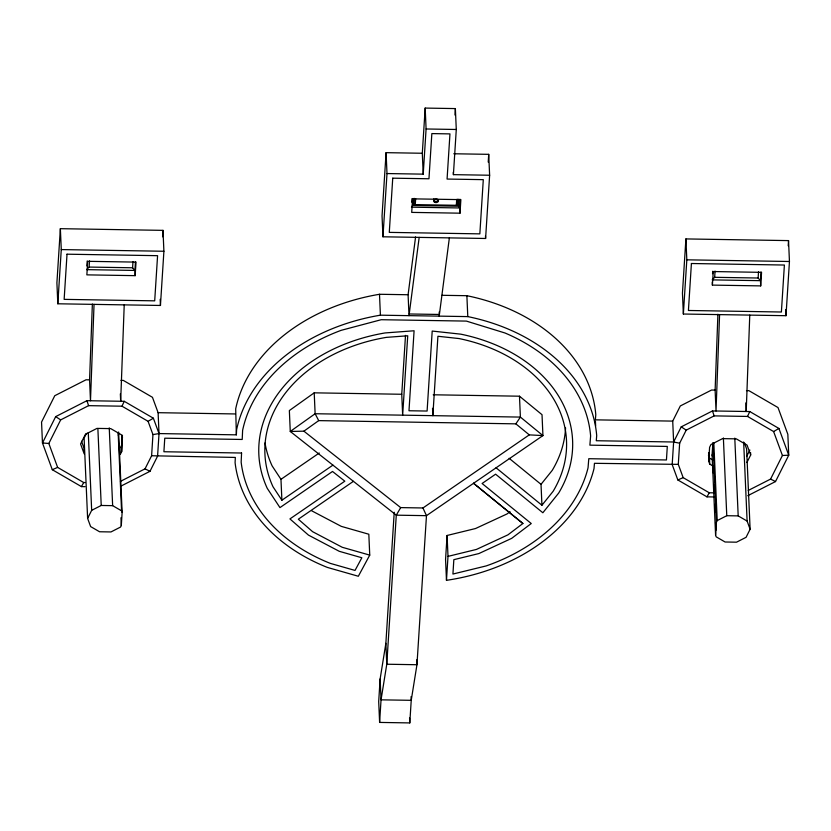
<?xml version="1.0" encoding="UTF-8"?>
<svg xmlns="http://www.w3.org/2000/svg" width="831" height="831" viewBox="0 0 831 831"><rect width="100%" height="100%" fill="white"/><g stroke="black" fill="none" stroke-linecap="round" stroke-linejoin="round"><path stroke-width="1.25" d="M94.038 304.375L90.486 400.76L89.571 379.86L92.366 304.042M124.224 304.873L120.672 401.248L120.35 393.873M719.584 314.617L716.021 410.992L715.117 390.103L717.911 314.274M749.77 315.105L746.207 411.49L745.833 402.89M120.443 481.367L145.041 468.84L151.606 455.752L152.956 434.592L159.022 433.574L236.368 434.842L235.692 408.852A181.397 135.443 -2.5 0 1 379.497 294.278L408.094 294.745L409.008 315.645L419.177 237.386M236.368 434.842L236.606 429.741A181.397 135.443 -2.5 0 1 380.411 315.178L467.791 316.601A181.397 135.443 -2.5 0 1 596.7 435.589L596.284 440.731L673.629 441.999L679.644 443.214L686.209 430.126L714.151 415.884L747.536 416.435L773.619 431.559L782.418 455.492L770.586 479.082L748.222 490.467M60.362 228.681L56.903 282.883L57.817 303.782L160.445 305.465L163.904 251.253L162.99 230.364L60.362 228.681L61.276 249.58L57.817 303.782M86.86 265.941L87.182 261.017M135.152 275.653L136.024 262.108L87.722 261.318L86.86 274.864L135.152 275.653L134.923 270.428L86.632 269.639L89.125 267.073L89.519 260.861M118.397 435.61L118.553 433.211M135.474 261.807L134.923 270.428L132.596 267.779L132.991 261.568M121.388 445.655L119.996 448.428L120.256 454.464L121.648 451.68L122.032 435.465M121.648 451.68L122.437 435.267M86.424 433.429L84.108 438.03L87.619 518.409L90.631 526.584L99.554 531.757L110.97 531.944L120.526 527.072L121.305 525.535L122.136 512.395L118.625 432.016M162.585 236.814L162.99 230.364M120.942 380.369L123.32 380.411L152.457 397.311L158.108 412.685L159.022 433.574L157.578 456.167L149.985 471.312L121.066 486.052M386.083 152.665L386.997 173.554L423.218 174.146L422.304 153.257L386.083 152.665L382.042 215.894L382.956 236.793L485.595 238.476L489.625 175.237L488.711 154.337L453.788 153.766M382.956 236.793L386.997 173.554M394.226 512.26L385.864 643.329L380.131 678.937L378.697 701.52L379.611 722.419L409.787 722.918L411.231 700.325L416.954 664.727L426.469 515.667L422.958 507.97L400.687 507.606L303.897 431.175L290.268 431.455L289.354 410.556L314.211 392.834L401.747 394.268L402.661 415.168L407.73 335.776L386.332 337.376A150.941 112.694 -2.5 0 0 273.025 486.789L281.886 500.22L332.919 465.131M411.802 202.245L412.031 198.547M379.611 722.419L381.045 699.837L386.779 664.229L396.283 515.168L400.687 507.606M460.01 213.183L460.873 199.637L412.571 198.848L411.709 212.393L460.01 213.183L459.782 207.968L411.48 207.168L412.716 205.486L413.163 198.443M401.747 394.268L405.507 335.371M408.094 294.745L415.583 236.918M457.839 199.108L457.445 205.309L413.973 204.603L414.378 198.391M415.645 198.713L415.282 204.519L413.973 204.603M422.304 153.257L425.181 108.082L455.367 108.581L456.281 129.48L453.404 174.645L489.625 175.237M423.218 174.146L426.095 128.982L425.181 108.082M439.194 316.133L449.363 237.884M454.962 115.031L455.367 108.581M456.697 199.388L456.333 205.195L457.445 205.309M460.332 199.336L459.782 207.968L458.598 206.233L459.044 199.191M510.026 511.678L507.035 513.942L475.509 528.537L447.088 535.476L445.561 559.44L446.476 580.329A181.397 135.443 -2.5 0 0 594.03 468.507L594.456 463.314L678.293 464.373L683.175 477.648L709.248 492.773L714.38 492.856M446.476 580.329L448.002 556.375L447.088 535.476M488.223 162.087L488.711 154.337M685.907 238.923L682.448 293.125L683.362 314.025L785.991 315.697L789.45 261.495L788.536 240.606L685.907 238.923L686.822 259.823L683.362 314.025M715.117 390.103L711.554 390.04L680.319 405.954L672.715 421.109L673.629 441.999L672.186 464.581L677.836 479.954L706.984 496.855L714.702 496.98M678.293 464.373L679.644 443.214M712.562 273.721L712.718 271.259M712.396 285.106L713.268 271.55L761.56 272.35L760.697 285.895L712.396 285.106L712.26 281.969M760.697 285.895L760.469 280.67L712.177 279.881L714.67 277.315L715.065 271.103M712.967 465.983L709.736 464.114L708.708 461.288L708.604 452.718M708.708 461.288L709.601 447.286L710.993 444.512L722.523 438.633L736.297 438.861L747.048 445.094L750.684 454.973L746.882 462.535M744.462 443.037L746.612 448.875L750.113 529.254L746.072 537.314L736.515 542.186L725.089 541.999L716.177 536.826L715.595 535.257L712.094 454.889L712.853 442.944M715.595 535.257L716.436 522.117L712.988 443.048M761.019 272.049L760.469 280.67L758.132 278.021L758.526 271.81M788.203 245.768L788.536 240.606M85.302 482.562L83.702 482.531L57.63 467.406L48.832 443.484L60.663 419.894L88.605 405.653L122.001 406.193L124.234 401.311L153.371 418.211L159.022 433.574M747.536 416.435L749.77 411.553L778.917 428.453L788.744 455.191L775.52 481.554L747.765 495.702M124.234 401.311L86.923 400.698L55.687 416.611L42.464 442.975L52.301 469.712L81.438 486.613L85.001 486.675M87.619 518.409L91.67 510.338L88.273 432.556M673.629 441.999L681.233 426.854L712.458 410.94L749.77 411.553M746.622 456.51L749.874 450.018M716.436 522.117L717.215 520.58L713.819 442.798M311.687 510.795L341.312 526.376L368.829 534.229L369.743 555.118L358.338 576.257L327.393 567.428A181.397 135.443 -2.5 0 1 235.09 462.69L235.329 457.434L151.606 455.752M81.438 486.613L83.702 482.531M706.984 496.855L709.248 492.773M303.897 431.175L318.709 420.621L515.854 423.852L520.393 417.089L519.479 396.2L433.221 394.787M496.076 467.801L541.937 505.238L541.023 484.338L552.2 470.419A150.941 112.694 -2.5 0 0 565.568 427.892M541.937 505.238L553.114 491.318A150.941 112.694 -2.5 0 0 459.055 338.56L437.916 336.264L432.847 415.656L432.525 408.281M522.907 523.499L473.556 483.289L522.907 523.499L507.949 534.842L476.423 549.436L448.002 556.375M281.886 500.22L280.971 479.321L319.249 453.009M353.424 481.326L298.329 519.209L312.601 531.684L342.227 547.276L369.743 555.118M422.958 507.97L529.285 434.873L542.934 435.589L542.02 414.69L519.479 396.2M122.001 406.193L148.074 421.317L153.371 418.211M773.619 431.559L778.917 428.453M91.67 510.338L101.226 505.466L112.642 505.653L121.565 510.826L122.136 512.395M717.215 520.58L726.772 515.708L738.188 515.895L747.111 521.068L750.113 529.254M52.301 469.712L57.63 467.406M677.836 479.954L683.175 477.648M782.418 455.492L788.744 455.191L787.84 434.291L778.003 407.554L748.866 390.653L746.487 390.612M426.095 128.982L456.281 129.48M412.716 205.486L458.598 206.233M61.276 249.58L163.904 251.253M686.822 259.823L789.45 261.495M89.125 267.073L132.596 267.779M714.67 277.315L758.132 278.021M442.009 295.296L466.877 295.701A181.397 135.443 -2.5 0 1 595.785 414.69L595.37 419.842L672.715 421.109M409.112 313.973L439.298 314.461L439.194 312.009M89.571 379.86L86.008 379.798L54.773 395.712L41.55 422.075L42.464 442.975L48.832 443.484M158.108 412.685L235.464 413.952M770.586 479.082L775.52 481.554M145.041 468.84L149.985 471.312M708.438 455.263L709.477 458.078L712.707 459.948M681.233 426.854L686.209 430.126M55.687 416.611L60.663 419.894M509.123 458.297L541.023 484.338M515.854 423.852L529.285 434.873M280.971 479.321L272.121 465.89A150.941 112.694 -2.5 0 1 265.016 442.923M318.709 420.621L315.126 413.734L314.211 392.834M712.094 454.889L712.666 456.458M148.074 421.317L152.956 434.592M122.541 437.677L121.503 434.862L110.752 428.619L96.978 428.391L85.448 434.27L80.565 444.003L84.201 453.871L83.931 447.836L81.511 441.261M712.458 410.94L714.151 415.884M86.923 400.698L88.605 405.653M785.721 309.558L785.991 315.697M750.57 452.552L750.684 454.973M743.652 441.988L747.111 521.068M734.791 438.114L738.188 515.895M723.375 437.927L726.772 515.708M713.06 465.526L713.403 473.306M713.912 484.972L714.255 492.752M714.764 504.417L715.096 512.197M715.553 522.564L715.896 530.344M709.477 458.078L709.736 464.114M595.422 421.068L595.64 425.981M485.481 236.014L485.595 238.476M466.877 295.701L467.791 316.601M453.3 172.183L453.404 174.645M416.747 659.804L416.954 664.727L386.779 664.229L385.864 643.329M411.075 696.638L411.231 700.325L381.045 699.837L380.131 678.937M409.579 717.994L409.787 722.918M379.497 294.278L380.411 315.178M160.186 299.316L160.445 305.465M118.168 433.044L121.565 510.826M120.962 517.755L121.305 525.535M109.245 427.872L112.642 505.653M97.892 428.983L101.226 505.466M438.425 199.627A2.42 1.807 -2.5 0 1 435.423 201.351A2.42 1.807 -2.5 0 1 433.824 198.858M241.572 453.02L241.156 462.181A175.31 130.893 -2.5 0 0 330.364 563.397L355.024 570.43L361.859 557.757L339.256 551.306L308.446 535.091L289.936 518.918L344.813 481.191L332.514 471.468L279.954 507.606L267.27 488.379A157.028 117.244 -2.5 0 1 385.148 332.93L414.087 330.769L408.987 410.753L427.103 411.044L432.203 331.06L460.8 334.166A157.028 117.244 -2.5 0 1 558.661 493.084L542.851 512.758L495.598 474.189L482.094 483.486L531.248 523.53L511.667 538.363L478.874 553.56L453.84 559.668L452.926 574.044L486.218 565.911A175.31 130.893 -2.5 0 0 588.047 467.801L588.784 458.702L666.441 459.969L667.303 446.424L589.875 445.156L590.623 435.984A175.31 130.893 -2.5 0 0 505.051 333.013L466.388 321.098L381.232 319.706L341.125 330.343A175.31 130.893 -2.5 0 0 242.621 430.344L242.205 439.464L164.767 438.197L163.904 451.742L241.572 453.02M67.02 254.193L64.143 299.368L154.701 300.843L157.578 255.678L67.02 254.193M392.741 178.177L389.282 232.379L479.84 233.864L483.299 179.652L447.078 179.06L449.955 133.895L431.85 133.594L428.962 178.769L392.741 178.177M691.413 263.51L688.421 310.482L781.389 312.009L784.391 265.037L691.413 263.51M315.126 413.734L290.268 431.455L396.283 515.168L426.469 515.667L542.934 435.589L520.393 417.089L315.126 413.734M434.758 202.338A2.42 1.807 -2.5 0 0 438.477 200.832A2.42 1.807 -2.5 0 0 434.956 199.211A2.42 1.807 -2.5 0 0 434.758 202.338"/></g></svg>
